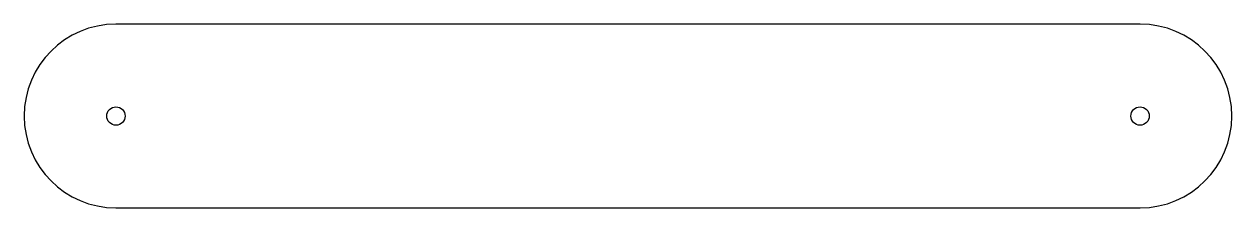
# Model space of a CAD drawing. Header units: millimetres. Extents: x 260 to 852, y 186 to 276.
import ezdxf

# ---------------------------------------------------------------- set-up
doc = ezdxf.new("R2010")
doc.units = ezdxf.units.MM
doc.layers.get('0').update_dxf_attribs({"linetype": 'CONTINUOUS'})

msp = doc.modelspace()

# ---------------------------------------------------------------- linework, layer by layer
msp.add_lwpolyline([(806.79, 276.05), (304.59, 276.05, 1), (304.59, 186.05), (806.79, 186.05, 1)], format="xyb", close=True)
for centre in [(304.59, 231.05), (806.79, 231.05)]:
    msp.add_circle(centre, 4.5)

doc.saveas('drawing.dxf')
